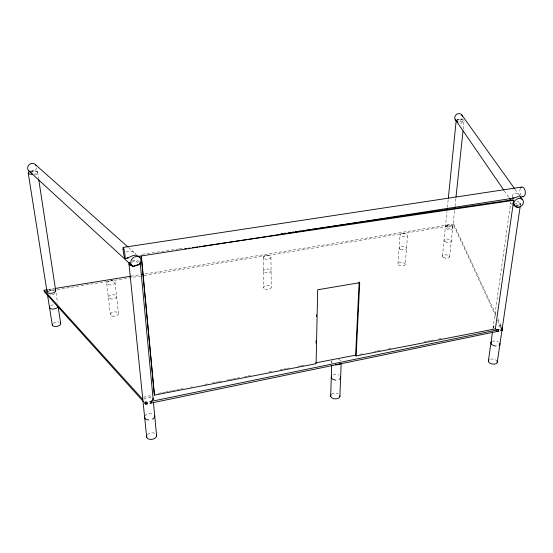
<?xml version="1.0" encoding="UTF-8"?>
<svg xmlns="http://www.w3.org/2000/svg" width="553" height="553" viewBox="0 0 553 553"><rect width="100%" height="100%" fill="white"/><g stroke="black" fill="none" stroke-linecap="round" stroke-linejoin="round"><path stroke-width="0.41" stroke-dasharray="2.77 2.07" d="M331.745 363.065L331.8 361.365M512.196 196.999C511.739 192.403 518.431 191.635 519.73 195.838M397.966 263.788L400.082 234.797M405.238 264.479A3.657 1.763 4.3 0 0 400.019 262.461A3.657 1.763 4.3 0 0 399.549 265.481A3.657 1.763 4.3 0 0 405.238 264.479L407.499 235.46A3.726 1.687 4 0 0 402.162 233.525A3.726 1.687 4 0 0 401.706 236.414A3.726 1.687 4 0 0 407.499 235.46M442.435 256.177L446.948 211.702M447.384 207.43L448.248 198.88M457.545 120.907L457.711 119.303L460.967 119.248L460.898 119.918L461.624 119.351L463.131 121.487L460.953 123.354L458.914 123.229M449.644 256.848L454.649 209.76M455.008 206.338L455.831 198.631M463.193 129.284L464.098 120.727M495.854 316.351L453.591 225.292L453.73 224L144.575 274.005M492.972 328.558L510.675 202.813M520.352 205.329L520.601 203.628M520.332 205.17L520.304 203.58L519.73 203.255L515.161 203.2M126.278 252.127C129.229 249.597 133.708 251.186 135.72 254.131M131.835 262.357L135.409 260.525L138.312 263.145M400.725 234.009L401.215 233.788M264.189 256.17L264.776 255.921M108.257 281.477L108.962 281.207M30.996 171.195L32.572 170.836L32.731 171.865L36.38 171.057L37.569 172.128L36.761 174.119L34.604 174.866M158.352 393.404L161.739 392.748M162.582 392.582L165.119 392.091M165.962 391.925L168.499 391.434M169.349 391.268L171.886 390.777M172.73 390.612L176.11 389.955M176.96 389.796L179.49 389.305M180.34 389.139L182.877 388.648M190.488 387.169L192.174 386.844M204.859 384.383L207.396 383.893M212.47 382.904L215.006 382.413M215.85 382.247L218.387 381.757M219.23 381.591L221.767 381.1M226.841 380.118L229.377 379.628M230.228 379.462L232.765 378.971M233.608 378.805L236.145 378.314M236.988 378.148L239.525 377.658M244.599 376.669L247.136 376.178M247.979 376.019L250.516 375.522M269.117 371.913L271.654 371.422M280.108 369.784L282.645 369.293M283.495 369.127L286.032 368.637M286.876 368.471L289.413 367.98M297.867 366.342L300.403 365.844M301.247 365.685L303.784 365.194M359.851 354.314L362.395 353.823M374.27 351.521L376.814 351.024M377.658 350.858L380.201 350.367M388.683 348.722L391.227 348.231M424.296 341.816L426.84 341.319M427.69 341.16L430.234 340.662M431.077 340.496L433.621 340.005M438.709 339.017L441.253 338.526M48.332 289.572L54.298 288.604M130.943 276.21L140.317 274.696M48.567 291.002L53.682 290.173M57.097 289.62L140.656 276.065M144.07 275.512L453.591 225.292M178.557 248.933L141.029 254.449L141.305 255.216M179.414 248.809L184.529 248.055M403.337 233.442L404.063 233.463M267.127 255.541L267.887 255.569M111.582 280.779L112.383 280.806M501.322 326.159L500.935 325.862A4.604 2.399 9 0 0 496.518 324.777M501.101 327.653L500.714 327.355A4.597 2.406 9.1 0 0 497.479 326.311M128.441 247.44L136.183 254.332M514.988 189.195L519.481 195.465M504.405 190.965L508.801 197.366M453.73 224L496.38 315.556M497.838 318.687L501.122 325.731M497.659 320.242L502 329.581M37.59 171.955L38.627 178.764M56.033 292.855L57.588 303.072M106.715 283.523L110.406 314.747M114.996 282.175L118.501 313.337M263.173 257.525L263.615 287.581M270.949 257.276L271.233 287.325M144.893 416.036A5.115 3.194 -8.5 0 1 153.52 414.218M492.205 341.415A4.555 2.447 9.4 0 1 498.564 342.1M50.503 305.864A4.327 2.136 -9.1 0 1 53.392 304.751M333.155 374.893A4.707 2.841 2.7 0 1 338.858 375.107M143.877 399.287A5.177 3.152 -8.1 0 1 151.999 398.284M143.711 397.676A5.184 3.145 -8.1 0 1 151.847 396.674M493.013 328.254A4.597 2.406 9.1 0 1 494.292 326.678M493.864 328.047A4.604 2.399 9 0 1 494.506 325.192M54.92 293.581A4.369 2.094 -8.8 0 1 49.763 294.763M48.263 291.666A4.369 2.094 -8.8 0 1 50.088 290.823L51.07 290.595L50.841 289.164L49.867 289.385A4.369 2.094 -8.7 0 0 48.864 289.758M54.339 290.678A4.369 2.094 -8.8 0 0 52.314 290.456L51.311 290.56L51.09 289.122L52.093 289.025A4.369 2.094 -8.7 0 1 54.118 289.24M332.077 362.809A4.756 2.8 2.6 0 1 332.139 360.674M338.367 359.395A4.756 2.8 2.6 0 1 340.904 360.991M31.376 171.036A4.721 1.728 -6.2 0 1 37.341 171.541A4.721 1.728 -6.2 0 1 34.473 174.022M36.484 167.815A4.576 4.168 -34.5 0 1 31.576 171.983M462.156 118.176A3.995 3.525 -36.7 0 1 458.195 120.976M521.272 195.596A4.846 2.689 82.1 0 1 520.186 188.856M331.669 394.082A4.645 2.896 2.8 0 1 338.166 393.798M53.24 323.242A4.272 2.177 -9.5 0 1 59.178 322.212M516.737 201.375A4.991 2.005 6.6 0 1 519.288 204.949M512.244 204.368A4.991 2.005 6.6 0 1 511.262 201.859M490.566 359.132A4.5 2.495 9.9 0 1 495.93 360.127M456.806 119.579A3.94 1.3 4 0 1 462.204 119.476A3.94 1.3 4 0 1 463.532 121.349A3.94 1.3 4 0 1 458.133 121.453M132.208 260.968A5.682 2.689 -5.5 0 1 139.702 261.707M147.464 434.665A5.046 3.242 -9.1 0 1 155.379 433.628M447.322 225.036L447.19 226.329L446.499 226.495A3.691 1.618 5.3 0 0 447.363 229.191A3.691 1.618 5.3 0 0 452.665 228.327A3.691 1.618 5.3 0 0 448.172 226.225L447.377 226.301L447.508 225.002L448.303 224.933A3.691 1.611 5.3 0 1 452.803 227.027A3.691 1.611 5.3 0 1 447.495 227.884A3.691 1.611 5.3 0 1 446.63 225.202L447.322 225.036M445.034 241.668A3.657 1.645 5.5 0 0 451.172 241.467A3.657 1.645 5.5 0 0 446.831 239.055A3.657 1.645 5.5 0 0 445.034 241.668M110.033 298.793A4.168 2.088 -6.9 0 0 116.6 296.726A4.168 2.088 -6.9 0 0 110.794 295.115A4.168 2.088 -6.9 0 0 110.033 298.793M400.738 249.465A3.691 1.721 4.1 0 0 406.483 248.491A3.691 1.721 4.1 0 0 401.202 246.52A3.691 1.721 4.1 0 0 400.738 249.465M264.638 272.359A3.857 1.915 -0.7 0 0 270.998 271.274A3.857 1.915 -0.7 0 0 266.041 269.104A3.857 1.915 -0.7 0 0 264.638 272.359M108.388 284.733A4.21 2.046 -6.6 0 0 115.017 282.707A4.21 2.046 -6.6 0 0 109.169 281.124A4.21 2.046 -6.6 0 0 108.388 284.733M264.452 258.825A3.892 1.873 -0.7 0 0 270.866 257.767A3.892 1.873 -0.7 0 0 265.862 255.631A3.892 1.873 -0.7 0 0 264.452 258.825M264.866 288.942A3.816 1.956 -0.8 0 0 271.157 287.837A3.816 1.956 -0.8 0 0 266.256 285.611A3.816 1.956 -0.8 0 0 264.866 288.942M112.052 316.005A4.12 2.129 -7.3 0 0 118.529 313.897A4.12 2.129 -7.3 0 0 112.791 312.245A4.12 2.129 -7.3 0 0 112.052 316.005M443.416 257.477A3.622 1.687 5.7 0 0 449.499 257.276A3.622 1.687 5.7 0 0 445.206 254.809A3.622 1.687 5.7 0 0 443.416 257.477"/><path stroke-width="0.83" d="M316.033 343.143L316.088 340.565M316.586 316.516L316.62 314.802M330.687 396.176L331.669 365.498M339.895 396.536L341.173 363.293M306.493 230.117L512.901 199.764L513.675 200.352L495.364 328.876L356.146 355.925L355.614 355.137L359.146 281.968M356.146 355.925L359.713 282.687L317.664 289.772L316.109 363.701L154.398 395.125L141.188 256.17M447.121 209.995L447.294 208.287M448.338 198.022L456.232 120.195A3.94 1.3 4 0 0 456.349 120.54A3.995 3.525 -36.7 0 1 456.55 114.388A3.995 3.525 -36.7 0 1 462.356 116.261M454.739 208.903L454.919 207.195M456.011 196.916L463.013 130.999M488.389 361.068L492.488 331.98M497.292 362.056L520.221 206.179M501.848 327.3L502.58 328.862L502.359 330.362L500.665 330.708M502.255 328.164L501.412 329.104L501.191 330.597L502 329.83M138.291 256.426C134.98 253.101 130.432 257.38 126.886 258.037M139.474 264.196L133.923 265.952L133.992 266.615L132.471 265.882L129.195 262.869M499.02 345.404L499.394 345.169A4.555 2.447 9.4 0 0 499.774 343.337M339.196 379.386L339.66 379.123A4.707 2.841 2.7 0 0 340.323 376.323M339.777 364.005L340.247 363.75A4.756 2.8 2.6 0 1 335.816 364.662L336.473 364.69M152.441 419.098L153.022 418.794A5.115 3.194 -8.5 0 0 154.674 415.6M151.487 402.798L150.893 403.096L150.734 401.471L151.328 401.181A5.184 3.145 -8.1 0 0 153.008 398.036M456.184 120.782L456.571 120.851M517.995 207.195L515.645 206.684L514.02 204.956M147.257 402.19L145.563 402.543L145.722 404.167L147.416 403.814M149.794 401.672L499.193 329.56M500.887 329.215L502.58 328.862M149.953 403.289L498.979 331.06M315.625 362.892L355.614 355.137M143.421 401.609L44.302 291.694L44.074 290.263L47.482 289.71M55.148 288.466L130.943 276.21M141.167 274.558L142.868 274.281M125.006 258.486L128.42 257.961M137.801 256.502L513.979 198.071M520.802 197.013L523.359 196.619M123.188 247.405L521.818 187.052A4.846 2.689 82.1 0 1 525.315 191.898A4.846 2.689 82.1 0 1 522.647 196.591M184.861 248.795L186.568 248.546M188.283 248.297L189.99 248.041M192.548 247.668L197.677 246.908M199.384 246.659L201.092 246.41M202.799 246.154L513.675 200.352M280.91 233.884L282.611 233.629M284.318 233.38L286.025 233.131M288.583 232.751L290.29 232.502M291.998 232.253L293.698 231.997M295.406 231.748L301.378 230.871M303.085 230.622L304.786 230.366M496.131 346.019L495.516 345.998A4.555 2.447 9.4 0 1 491.569 344.332A4.555 2.447 9.4 0 1 491.506 341.851M335.927 380.084L335.277 380.056A4.707 2.841 2.7 0 1 331.648 375.999M146.414 403.849L147.112 403.877L146.946 402.259L145.031 401.955L145.211 403.579M148.702 419.893L148.01 419.865A5.115 3.194 -8.5 0 1 144.616 416.886M458.002 122.731L456.177 120.775M512.493 197.711L513.709 198.112L517.988 196.612L520.601 197.041M35.565 164.739L127.798 246.859M138.119 256.053L140.054 257.774M29.793 171.548L32.15 173.725M28.597 170.649L131.649 265.378M44.074 290.263L142.681 399.349M144.575 402.888L145.722 404.167M461.541 114.616L514.484 188.497M520.477 196.861L522.474 199.647M455.084 119.199L503.914 190.26M509.292 198.071L510.758 200.207M512.707 203.048L514.172 205.177M28.231 173.096L47.012 291.694M47.413 294.251L52.279 324.97M38.758 179.614L55.77 291.154M58.238 307.33L60.706 323.505M129.001 264.099L146.676 437.188M140.227 263.041L153.181 399.764M153.423 402.342L156.603 435.882M141.388 256.074L154.398 395.125M58.017 306.687A4.327 2.136 -9.1 0 1 53.074 309.058A4.327 2.136 -9.1 0 1 49.57 306.984M495.564 329.118A4.604 2.399 9 0 0 497.866 329.685L498.488 329.706L498.274 331.206L497.652 331.185A4.597 2.406 9.1 0 1 496.463 330.971M55.666 290.484A4.369 2.094 -8.7 0 1 50.62 293.36A4.369 2.094 -8.7 0 1 47.427 290.76M54.885 289.558A4.369 2.094 -8.7 0 1 55.418 289.979M133.708 266.594A5.668 4.569 -45 0 1 131.358 260.034A5.668 4.569 -45 0 1 138.762 256.799A5.668 4.569 -45 0 1 139.798 263.926M29.433 171.354A4.576 4.168 -34.5 0 1 29.302 164.559A4.576 4.168 -34.5 0 1 36.159 165.651M520.608 187.985A4.846 2.689 82.1 0 1 521.161 187.363M339.908 395.775A4.645 2.896 2.8 0 1 334.627 398.837A4.645 2.896 2.8 0 1 331.047 394.711M32.039 174.319A4.721 1.728 -6.2 0 1 28.314 173.317A4.721 1.728 -6.2 0 1 30.284 171.34M60.45 322.98A4.272 2.177 -9.5 0 1 56.904 326.388A4.272 2.177 -9.5 0 1 52.321 324.39M518.285 205.191A4.991 2.005 6.6 0 1 515.818 205.26M514.525 205.08A4.991 2.005 6.6 0 1 513.302 204.776M496.656 360.729A4.5 2.495 9.9 0 1 495.758 363.826A4.5 2.495 9.9 0 1 490.027 363.19A4.5 2.495 9.9 0 1 488.963 359.872M457.331 121.19A3.94 1.3 4 0 1 456.723 120.879M140.151 262.343A5.682 2.689 -5.5 0 1 134.089 265.958M132.637 265.91A5.682 2.689 -5.5 0 1 129.278 262.689M156.52 435.038A5.046 3.242 -9.1 0 1 151.246 439.421A5.046 3.242 -9.1 0 1 146.877 435.481M517.974 207.278A5.032 4.189 -30.8 0 0 523.103 200.545A5.032 4.189 -30.8 0 0 514.822 200.739A5.032 4.189 -30.8 0 0 517.974 207.278M123.07 249.189A5.62 0.581 80.9 0 0 124.833 258.362A5.62 0.581 80.9 0 0 124.397 251.29A5.62 0.581 80.9 0 0 123.07 249.189"/></g></svg>
